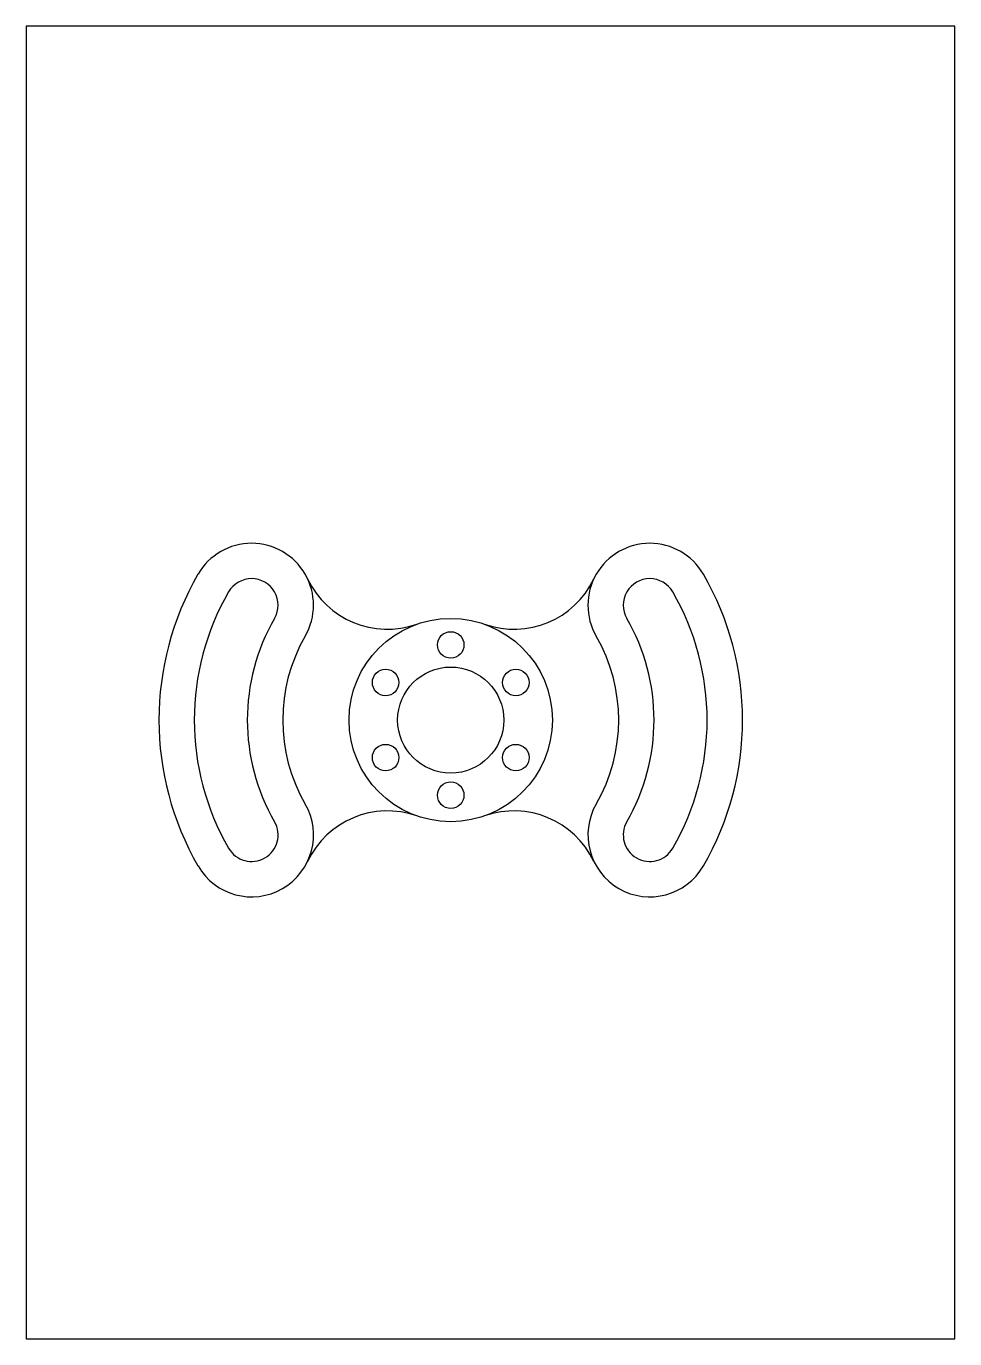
# Model space of a CAD drawing. Header units: millimetres. Extents: x 0 to 210, y 0 to 297.
import ezdxf

# ---------------------------------------------------------------- set-up
doc = ezdxf.new("R2010")
doc.units = ezdxf.units.MM

# ---------------------------------------------------------------- blocks, each defined once
blk = doc.blocks.new('*U2')
blk.add_circle((0, 0), 3)
blk = doc.blocks.new('*U3')
at = {"color": 0, "linetype": 'ByBlock', "lineweight": -2, "transparency": 16777216}
blk.add_blockref('*U2', (96, 157), dxfattribs=at)
for p, rotation in [((81.28, 148.5), 59.99999999999999), ((110.72, 148.5), 299.9999999999999), ((81.28, 131.5), 120), ((110.72, 131.5), 240), ((96, 123), 180)]:
    blk.add_blockref('*U2', p, dxfattribs=dict(at, rotation=rotation))

msp = doc.modelspace()

# ---------------------------------------------------------------- linework, layer by layer
msp.add_lwpolyline([(0, 0), (210, 0), (210, 297), (0, 297)], close=True)
for radius in [23, 12]:
    msp.add_circle((96, 140), radius)
for centre, radius, start, end in [((50.97, 166), 14, 330, 150), ((141.03, 166), 14, 30, 210), ((96, 140), 66, 150, 210), ((96, 140), 66, 330, 30), ((50.97, 166), 6, 330, 150), ((81.7, 180.55), 20, 205.3389, 289.4303), ((110.3, 180.55), 20, 250.5697, 334.6611), ((141.03, 166), 6, 30, 210), ((96, 140), 58, 150, 210), ((96, 140), 58, 330, 30), ((96, 140), 46, 150, 210), ((96, 140), 46, 330, 30), ((96, 140), 38, 150, 210), ((96, 140), 38, 330, 30), ((50.97, 114), 14, 210, 30), ((81.7, 99.45), 20, 70.5697, 154.6611), ((110.3, 99.45), 20, 25.3389, 109.4303), ((141.03, 114), 14, 150, 330), ((50.97, 114), 6, 210, 30), ((141.03, 114), 6, 150, 330)]:
    msp.add_arc(centre, radius, start, end)

# ---------------------------------------------------------------- block references
msp.add_blockref('*U3', (0, 0))

doc.saveas('drawing.dxf')
